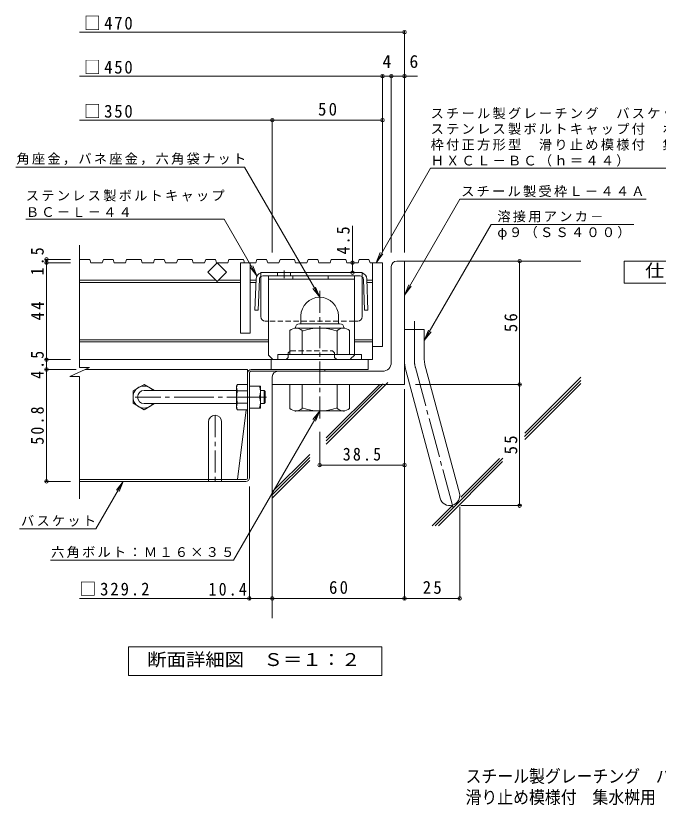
# Model space of a CAD drawing. Units: millimetres on the paper, enlarged 4 times, with parts at other scales. Extents: x -1070 to 1082, y -788 to 743.
# Drawn here: x -612 to -29, y -788 to -71 of the extents above; entities that cross this region are included whole.
import ezdxf
from ezdxf.enums import TextEntityAlignment as Align

# ---------------------------------------------------------------- set-up
doc = ezdxf.new("R2010")
doc.units = ezdxf.units.MM
doc.header["$LTSCALE"] = 4
doc.header["$PDMODE"] = 32
doc.header["$PDSIZE"] = 3.2
for name, pattern in [('CHAIN1', [8, 5, -1, 1, -1]), ('CHAIN2', [12, 9, -1, 1, -1]), ('DASHED1', [1.8, 1.2, -0.6])]:
    doc.linetypes.add(name, pattern=pattern)
for name, color, linetype, lineweight in [('D-1', 2, 'Continuous', 9), ('D-2', 3, 'Continuous', 9), ('D-4', 7, 'Continuous', 9), ('D-5', 7, 'Continuous', 9), ('D-6', 6, 'Continuous', 5), ('D-7', 2, 'Continuous', 9), ('D-8', 4, 'Continuous', 9), ('D-9', 2, 'Continuous', 9), ('D-B', 2, 'Continuous', 9)]:
    doc.layers.add(name, color=color, linetype=linetype, lineweight=lineweight)
doc.layers.add('F-0_F-0ﾚｲﾔ', color=2, linetype='Continuous')
doc.layers.add('F-F_F-Fﾚｲﾔ', color=2, linetype='Continuous')
doc.styles.add('ＭＳ ゴシック', font='')
doc.styles.get('ＭＳ ゴシック').set_extended_font_data('MS Gothic')

msp = doc.modelspace()

# ---------------------------------------------------------------- linework, layer by layer
at = {"layer": 'D-1'}
for p, q in [((-266.423, -293.785), (-259.423, -293.785)), ((-259.423, -405.785), (-259.423, -293.785)), ((-271.423, -385.785), (-271.423, -298.785)), ((-353.424, -343.586), (-353.424, -350.585)), ((-319.423, -343.566), (-319.423, -350.585)), ((-354.823, -350.585), (-318.023, -350.585)), ((-363.423, -378.585), (-363.423, -356.663)), ((-358.423, -354.185), (-358.423, -354.586)), ((-314.923, -354.586), (-357.923, -354.586)), ((-352.423, -378.585), (-352.423, -356.663)), ((-320.423, -378.585), (-320.423, -356.663)), ((-314.424, -354.185), (-314.424, -354.586)), ((-309.423, -378.585), (-309.423, -356.663)), ((-259.423, -355.785), (-241.423, -355.785)), ((-241.423, -383.416), (-241.423, -355.785)), ((-298.423, -378.585), (-374.423, -378.585)), ((-374.423, -383.185), (-374.423, -378.585)), ((-298.423, -383.185), (-298.423, -378.585)), ((-279.423, -393.785), (-374.423, -393.785)), ((-258.197, -392.733), (-227.012, -509.115)), ((-240.81, -388.075), (-209.626, -504.456)), ((-379.423, -398.785), (-379.423, -405.785)), ((-259.423, -405.785), (-379.423, -405.785)), ((-363.423, -405.786), (-363.423, -427.708)), ((-352.423, -405.786), (-352.423, -427.709)), ((-320.423, -405.786), (-320.423, -427.709)), ((-309.423, -405.786), (-309.423, -427.708)), ((-358.423, -430.186), (-358.423, -429.786)), ((-314.923, -429.786), (-357.923, -429.786)), ((-314.424, -430.186), (-314.424, -429.786))]:
    msp.add_line(p, q, dxfattribs=at)
at = {"layer": 'D-1', "linetype": 'CHAIN1'}
msp.add_line((-336.424, -436.797), (-336.424, -319.582), dxfattribs=at)
at = {"layer": 'D-1', "linetype": 'CHAIN2'}
for p, q in [((-250.423, -383.416), (-250.423, -348.176)), ((-249.503, -390.404), (-214.581, -520.737))]:
    msp.add_line(p, q, dxfattribs=at)
at = {"layer": 'D-1', "color": 3}
for p, q in [((-411.823, -411.185), (-495.823, -411.185)), ((-411.823, -423.185), (-495.823, -423.185))]:
    msp.add_line(p, q, dxfattribs=at)
at = {"layer": 'D-1', "color": 3, "linetype": 'CHAIN2'}
msp.add_line((-384.623, -417.185), (-503.823, -417.185), dxfattribs=at)
at = {"layer": 'D-1'}
for centre, radius, start, end in [((-266.423, -298.785), 5, 90, 180), ((-336.424, -343.586), 17, 90, 180), ((-336.403, -343.566), 16.98, 0, 90), ((-354.823, -354.185), 3.6, 90, 180), ((-318.023, -354.185), 3.6, 0, 90), ((-357.923, -362.906), 8.32, 48.6201, 131.38164), ((-336.424, -402.586), 48, 70.52881, 109.47119), ((-314.923, -362.906), 8.32, 48.61835, 131.37988), ((-279.423, -385.785), 8, 270, 0), ((-223.423, -383.416), 36, 180, 195), ((-223.423, -383.416), 18, 180, 195.00002), ((-374.423, -398.785), 5, 90, 180), ((-357.923, -421.466), 8.32, 228.61835, 311.37988), ((-336.424, -381.786), 48, 250.52881, 289.47119), ((-314.923, -421.466), 8.32, 228.6201, 311.38164), ((-218.319, -506.786), 9, 195.00014, 14.99991)]:
    msp.add_arc(centre, radius, start, end, dxfattribs=at)
at = {"layer": 'D-1', "linetype": 'CHAIN2'}
msp.add_arc((-223.423, -383.416), 27, 180, 194.99995, dxfattribs=at)
at = {"layer": 'D-1', "color": 3}
msp.add_arc((-495.823, -417.185), 6, 90, 270, dxfattribs=at)
at = {"layer": 'D-2'}
for p, q in [((-545.083, -292.185), (-554.491, -292.185)), ((-545.083, -292.185), (-544.06, -295.186)), ((-523.996, -292.185), (-522.974, -295.186)), ((-498.63, -292.185), (-497.607, -295.186)), ((-477.544, -292.185), (-476.521, -295.186)), ((-452.177, -292.185), (-451.154, -295.186)), ((-431.091, -292.185), (-430.068, -295.186)), ((-405.724, -292.185), (-404.701, -295.186)), ((-384.638, -292.185), (-383.615, -295.186)), ((-359.271, -292.185), (-358.249, -295.186)), ((-338.185, -292.185), (-337.162, -295.186)), ((-312.819, -292.185), (-311.796, -295.186)), ((-291.732, -292.185), (-290.71, -295.186)), ((-533.834, -295.186), (-544.06, -295.186)), ((-512.747, -295.186), (-522.974, -295.186)), ((-487.381, -295.186), (-497.607, -295.186)), ((-466.294, -295.186), (-476.521, -295.186)), ((-440.928, -295.186), (-451.154, -295.186)), ((-419.841, -295.186), (-430.068, -295.186)), ((-408.423, -295.186), (-408.423, -359.186)), ((-394.475, -295.186), (-408.423, -295.186)), ((-399.423, -295.186), (-399.423, -359.186)), ((-373.389, -295.186), (-383.615, -295.186)), ((-326.936, -295.186), (-337.162, -295.186)), ((-279.423, -295.186), (-290.71, -295.186)), ((-288.423, -295.186), (-288.423, -383.186)), ((-279.423, -295.186), (-279.423, -371.186)), ((-430.394, -311.186), (-554.491, -311.186)), ((-408.423, -313.186), (-554.491, -313.186)), ((-408.423, -311.186), (-428.453, -311.186)), ((-394.184, -311.186), (-399.423, -311.186)), ((-394.258, -313.186), (-399.423, -313.186)), ((-288.423, -311.186), (-293.663, -311.186)), ((-288.423, -313.186), (-293.588, -313.186)), ((-382.923, -365.186), (-554.491, -365.186)), ((-399.423, -359.186), (-408.423, -359.186)), ((-288.423, -365.186), (-304.923, -365.186)), ((-382.923, -367.186), (-554.491, -367.186)), ((-288.423, -367.186), (-304.923, -367.186)), ((-279.423, -371.186), (-288.423, -371.186)), ((-288.423, -383.186), (-554.491, -383.186)), ((-380.424, -392.186), (-380.424, -383.185)), ((-292.423, -392.186), (-292.423, -383.186)), ((-563.337, -398.626), (-545.498, -390.344)), ((-380.424, -392.186), (-292.423, -392.186)), ((-563.337, -398.626), (-554.49, -398.626)), ((-554.49, -509.785), (-554.49, -398.626))]:
    msp.add_line(p, q, dxfattribs=at)
for points in [[(-545.498, -390.344), (-554.49, -390.344), (-554.49, -279.185)], [(-523.996, -292.185), (-532.811, -292.185), (-533.834, -295.186)], [(-498.63, -292.185), (-511.725, -292.185), (-512.747, -295.186)], [(-477.544, -292.185), (-486.359, -292.185), (-487.381, -295.186)], [(-452.177, -292.185), (-465.272, -292.185), (-466.294, -295.186)], [(-431.091, -292.185), (-439.906, -292.185), (-440.928, -295.186)], [(-405.724, -292.185), (-418.819, -292.185), (-419.841, -295.186)], [(-384.638, -292.185), (-393.453, -292.185), (-394.475, -295.186)], [(-359.271, -292.185), (-372.366, -292.185), (-373.389, -295.186)], [(-338.185, -292.185), (-347, -292.185), (-348.023, -295.186), (-358.249, -295.186)], [(-312.819, -292.185), (-325.913, -292.185), (-326.936, -295.186)], [(-291.732, -292.185), (-300.548, -292.185), (-301.57, -295.186), (-311.796, -295.186)]]:
    msp.add_lwpolyline(points, dxfattribs=at)
msp.add_lwpolyline([(-429.423, -312.156), (-437.909, -303.671), (-429.423, -295.186), (-420.938, -303.671)], close=True, dxfattribs=at)
at = {"layer": 'D-4'}
for p, q in [((-554.49, -85.785), (-259.423, -85.785)), ((-259.423, -285.785), (-259.423, -84.585)), ((-554.49, -125.785), (-247.677, -125.785)), ((-279.423, -285.785), (-279.423, -124.586)), ((-271.423, -285.785), (-271.423, -124.586)), ((-379.423, -285.785), (-379.423, -164.585)), ((-554.49, -165.785), (-279.423, -165.785)), ((-306.683, -295.186), (-306.683, -261.686)), ((-585.577, -292.185), (-562.49, -292.185)), ((-584.377, -295.185), (-584.377, -292.185)), ((-154.912, -405.785), (-154.912, -293.785)), ((-585.577, -295.185), (-562.49, -295.185)), ((-584.377, -383.185), (-584.377, -295.185)), ((-306.683, -304.186), (-306.683, -295.186)), ((-585.577, -383.185), (-562.49, -383.185)), ((-584.377, -392.185), (-584.377, -383.185)), ((-585.577, -392.185), (-557.463, -392.185)), ((-584.377, -493.785), (-584.377, -392.185)), ((-249.423, -405.785), (-153.712, -405.785)), ((-154.912, -515.785), (-154.912, -405.785)), ((-259.423, -409.96), (-259.423, -601.288)), ((-336.423, -448.797), (-336.423, -480.257)), ((-336.423, -479.057), (-259.423, -479.057)), ((-585.577, -493.785), (-562.49, -493.785)), ((-400.223, -601.289), (-400.223, -498.585)), ((-208.318, -515.785), (-153.712, -515.785)), ((-209.319, -516.785), (-209.319, -601.288)), ((-400.223, -600.089), (-554.49, -600.089)), ((-379.423, -600.089), (-400.223, -600.089)), ((-379.423, -600.089), (-209.319, -600.089))]:
    msp.add_line(p, q, dxfattribs=at)
for p in [(-259.423, -85.785), (-279.423, -125.785), (-271.423, -125.785), (-259.423, -125.785), (-379.423, -165.785), (-279.423, -165.785), (-584.377, -292.185), (-584.377, -295.185), (-306.683, -295.186), (-154.912, -293.785), (-306.683, -304.186), (-584.377, -383.185), (-584.377, -392.185), (-154.912, -405.785), (-336.423, -479.057), (-259.423, -479.057), (-584.377, -493.785), (-154.912, -515.785), (-400.223, -600.089), (-379.423, -600.089), (-259.423, -600.089), (-209.319, -600.089)]:
    msp.add_point(p, dxfattribs=at)
at = {"layer": 'D-5'}
for p, q in [((-235.697, -209.45), (56.303, -209.45)), ((-209.228, -237.612), (-259.423, -324.554)), ((-209.228, -237.612), (-40.101, -237.612)), ((-603.171, -255.598), (-423.171, -255.598)), ((-423.171, -255.598), (-393.362, -307.228)), ((-180.605, -260.446), (-241.423, -365.786)), ((-180.605, -260.446), (-51.148, -260.446)), ((-285.197, -295.186), (-281.37, -285.947)), ((-393.362, -307.228), (-399.45, -299.294)), ((-393.362, -307.228), (-397.189, -297.989)), ((-259.423, -324.554), (-255.596, -315.315)), ((-336.403, -326.585), (-342.491, -318.652)), ((-336.403, -326.585), (-340.23, -317.346)), ((-259.423, -324.554), (-253.336, -316.62)), ((-241.423, -365.786), (-237.596, -356.547)), ((-241.423, -365.786), (-235.336, -357.852)), ((-336.423, -429.785), (-342.511, -437.719)), ((-514.771, -493.785), (-518.598, -503.024)), ((-608.849, -536.792), (-539.601, -536.792))]:
    msp.add_line(p, q, dxfattribs=at)
for points in [[(-612.303, -208.299), (-404.696, -208.299), (-336.403, -326.585)], [(-235.697, -209.45), (-285.197, -295.186), (-279.109, -287.252)], [(-580.871, -565.257), (-414.638, -565.257), (-336.423, -429.785), (-340.25, -439.024)], [(-539.601, -536.792), (-514.771, -493.785), (-520.859, -501.718)]]:
    msp.add_lwpolyline(points, dxfattribs=at)
at = {"layer": 'D-5', "color": 2}
for points in [[(-59.996, -313.786), (-59.996, -293.785), (30.004, -293.785), (30.004, -313.786)], [(-510, -670), (-510, -644), (-279.999, -644), (-279.999, -670)]]:
    msp.add_lwpolyline(points, close=True, dxfattribs=at)
at = {"layer": 'D-6'}
for p, q in [((-259.423, -293.785), (-99.423, -293.785)), ((-150.092, -449.876), (-99.423, -399.207)), ((-379.423, -405.785), (-379.423, -617.915)), ((-330.392, -459.88), (-274.626, -404.115)), ((-330.392, -457.051), (-278.646, -405.305)), ((-330.392, -454.224), (-281.905, -405.737)), ((-150.447, -453.058), (-99.423, -402.033)), ((-150.318, -455.758), (-99.423, -404.863)), ((-379.423, -503.255), (-345.409, -469.242)), ((-379.423, -506.083), (-345.409, -472.069)), ((-231.475, -534.085), (-170.055, -472.666)), ((-208.375, -508.159), (-173.285, -473.069)), ((-379.423, -508.911), (-345.409, -474.898)), ((-228.646, -534.085), (-170.408, -475.848)), ((-234.302, -534.085), (-215.572, -515.356))]:
    msp.add_line(p, q, dxfattribs=at)
at = {"layer": 'D-7'}
for p, q in [((-401.823, -392.185), (-549.463, -392.185)), ((-401.823, -490.852), (-401.823, -392.185)), ((-398.89, -393.785), (-331.816, -393.785)), ((-398.623, -392.185), (-331.816, -392.185)), ((-331.816, -392.185), (-331.816, -393.785)), ((-400.223, -490.585), (-400.223, -395.118)), ((-403.132, -428.685), (-411.048, -492.185)), ((-411.048, -492.185), (-554.49, -492.185)), ((-403.423, -493.785), (-554.49, -493.785)), ((-403.157, -492.185), (-411.048, -492.185))]:
    msp.add_line(p, q, dxfattribs=at)
for centre, radius, start, end in [((-398.623, -395.385), 3.2, 90, 180), ((-398.89, -395.118), 1.333, 90, 180), ((-403.423, -490.585), 3.2, 270, 0), ((-403.157, -490.852), 1.333, 270, 0)]:
    msp.add_arc(centre, radius, start, end, dxfattribs=at)
at = {"layer": 'D-8'}
for p, q in [((-382.923, -307.186), (-304.923, -307.186)), ((-382.923, -379.186), (-382.923, -307.186)), ((-360.697, -310.186), (-360.697, -307.186)), ((-328.697, -310.186), (-328.697, -307.186)), ((-304.923, -379.186), (-304.923, -307.186)), ((-382.923, -310.186), (-304.923, -310.186)), ((-382.923, -379.186), (-378.923, -383.186))]:
    msp.add_line(p, q, dxfattribs=at)
at = {"layer": 'D-8', "linetype": 'DASHED1'}
for p, q in [((-362.923, -375.186), (-324.923, -375.186)), ((-304.923, -379.186), (-308.923, -383.186)), ((-322.923, -381.186), (-320.923, -383.186)), ((-308.923, -383.186), (-320.923, -383.186))]:
    msp.add_line(p, q, dxfattribs=at)
at = {"layer": 'D-8', "color": 2}
for p, q in [((-400.223, -407.185), (-390.223, -407.185)), ((-390.223, -427.185), (-390.223, -407.185)), ((-400.223, -417.185), (-391.09, -417.185)), ((-400.223, -427.185), (-390.223, -427.185)), ((-437.423, -439.785), (-437.423, -493.785)), ((-425.423, -439.785), (-425.423, -493.785))]:
    msp.add_line(p, q, dxfattribs=at)
at = {"layer": 'D-8', "color": 3}
for p, q in [((-390.223, -411.185), (-386.823, -411.185)), ((-386.823, -411.185), (-385.823, -412.185)), ((-386.823, -423.185), (-386.823, -411.185)), ((-385.823, -422.185), (-385.823, -412.185)), ((-386.823, -423.185), (-385.823, -422.185)), ((-390.223, -423.185), (-386.823, -423.185))]:
    msp.add_line(p, q, dxfattribs=at)
at = {"layer": 'D-8', "color": 2, "linetype": 'CHAIN1'}
for p, q in [((-384.851, -417.185), (-390.974, -417.185)), ((-431.423, -433.785), (-431.423, -493.785))]:
    msp.add_line(p, q, dxfattribs=at)
at = {"layer": 'D-8', "linetype": 'DASHED1'}
for points in [[(-364.923, -381.186), (-364.923, -377.186), (-362.923, -375.186)], [(-322.923, -381.186), (-322.923, -377.186), (-324.923, -375.186)], [(-364.923, -381.186), (-366.923, -383.186), (-378.923, -383.186)]]:
    msp.add_lwpolyline(points, dxfattribs=at)
at = {"layer": 'D-8', "color": 2}
for centre, radius, start, end in [((-405.09, -412.185), 14.866, 340.34633, 19.65366), ((-405.09, -422.185), 14.866, 340.34633, 19.65366), ((-431.423, -439.785), 6, 0, 180)]:
    msp.add_arc(centre, radius, start, end, dxfattribs=at)
at = {"layer": 'D-9'}
for p, q in [((-297.923, -304.186), (-389.923, -304.186)), ((-389.923, -344.186), (-389.923, -307.771)), ((-299.688, -307.186), (-388.142, -307.186)), ((-374.81, -304.186), (-374.81, -307.186)), ((-362.81, -304.186), (-362.81, -307.186)), ((-297.923, -344.186), (-297.923, -307.771)), ((-394.138, -309.962), (-395.188, -338.186)), ((-391.14, -310.074), (-392.189, -338.266)), ((-296.706, -310.074), (-295.657, -338.266)), ((-293.708, -309.962), (-292.658, -338.186)), ((-392.189, -338.266), (-395.188, -338.186)), ((-295.657, -338.266), (-292.658, -338.186)), ((-382.923, -348.186), (-385.923, -348.186)), ((-301.923, -348.186), (-304.923, -348.186))]:
    msp.add_line(p, q, dxfattribs=at)
at = {"layer": 'D-9', "linetype": 'DASHED1'}
for p, q in [((-389.923, -307.771), (-389.923, -304.186)), ((-297.923, -307.771), (-297.923, -304.186)), ((-304.923, -348.186), (-382.923, -348.186))]:
    msp.add_line(p, q, dxfattribs=at)
at = {"layer": 'D-9', "linetype": 'CHAIN1'}
msp.add_line((-368.81, -302.206), (-368.81, -309.165), dxfattribs=at)
at = {"layer": 'D-9'}
for centre, radius, start, end in [((-388.142, -310.186), 6, 107.26667, 177.86924), ((-388.142, -310.186), 3, 126.41565, 177.86924), ((-388.142, -310.186), 3, 90, 126.41565), ((-299.704, -310.186), 3, 53.58435, 90), ((-299.704, -310.186), 6, 2.13076, 72.73333), ((-299.704, -310.186), 3, 2.13076, 53.58435), ((-385.923, -344.186), 4, 180, 270), ((-301.923, -344.186), 4, 270, 0)]:
    msp.add_arc(centre, radius, start, end, dxfattribs=at)
at = {"layer": 'D-B'}
for p, q in [((-495.823, -405.685), (-505.823, -411.458)), ((-495.823, -405.685), (-486.297, -411.185)), ((-411.823, -407.185), (-410.957, -405.685)), ((-411.823, -427.185), (-411.823, -407.185)), ((-401.823, -405.685), (-410.957, -405.685)), ((-505.823, -411.458), (-505.823, -422.912)), ((-410.957, -411.458), (-401.823, -411.458)), ((-495.823, -428.685), (-505.823, -422.912)), ((-410.957, -422.912), (-401.823, -422.912)), ((-495.823, -428.685), (-486.297, -423.185)), ((-411.823, -427.185), (-410.957, -428.685)), ((-401.823, -428.685), (-410.957, -428.685))]:
    msp.add_line(p, q, dxfattribs=at)
for centre, radius, start, end in [((-495.823, -417.185), 10, 36.87019, 323.12981), ((-406.354, -408.505), 5.47, 180.2103, 212.68507), ((-405.259, -408.975), 6.579, 149.99998, 176.07924), ((-392.458, -417.185), 19.365, 162.79973, 197.20026), ((-406.354, -425.865), 5.47, 147.31491, 179.78969), ((-405.259, -425.395), 6.579, 183.92075, 210)]:
    msp.add_arc(centre, radius, start, end, dxfattribs=at)

# ---------------------------------------------------------------- texts
at = {"layer": 'D-4', "color": 2, "style": 'ＭＳ ゴシック'}
for s, p in [('4', (-279.423, -121.785)), ('6', (-254.924, -121.785))]:
    msp.add_text(s, height=11.73, dxfattribs=at).set_placement(p, align=Align.BOTTOM_LEFT)
at = {"layer": 'D-4', "color": 2, "char_height": 11.73, "attachment_point": 7, "style": 'ＭＳ ゴシック'}
for s, insert in [('\\T1.21;\\W0.95;□470', (-550.49, -83.764)), ('\\T1.21;\\W0.95;□450', (-550.49, -123.766)), ('\\T1.27;\\W0.95;50', (-337.923, -161.785)), ('\\T1.21;\\W0.95;□350', (-550.49, -163.785)), ('\\T1.28;\\W0.9;38.5', (-315.423, -475.057)), ('\\T1.23;\\W0.95;□329.2', (-554.49, -597.689)), ('\\T1.28;\\W0.9;10.4', (-437.323, -597.689)), ('\\T1.27;\\W0.95;60', (-327.923, -596.088)), ('\\T1.27;\\W0.95;25', (-242.871, -596.088))]:
    msp.add_mtext(s, dxfattribs=dict(at, insert=insert))
at = {"layer": 'D-4', "color": 2, "char_height": 11.73, "attachment_point": 7, "rotation": 90, "style": 'ＭＳ ゴシック'}
for s, insert in [('\\T1.27;\\W0.9;4.5', (-309.083, -287.686)), ('\\T1.27;\\W0.9;1.5', (-586.777, -306.685)), ('\\T1.27;\\W0.95;44', (-586.777, -347.685)), ('\\T1.27;\\W0.95;56', (-156.912, -358.285)), ('\\T1.27;\\W0.9;4.5', (-586.777, -400.685)), ('\\T1.28;\\W0.9;50.8', (-586.777, -460.485)), ('\\T1.27;\\W0.95;55', (-156.912, -469.285))]:
    msp.add_mtext(s, dxfattribs=dict(at, insert=insert))
at = {"layer": 'D-5', "color": 2, "style": 'ＭＳ ゴシック', "width": 1.1}
for s, p in [('仕\u3000様', (-40.996, -311.785)), ('断面詳細図\u3000Ｓ＝１：２', (-493, -665))]:
    msp.add_text(s, height=11.73, dxfattribs=at).set_placement(p, align=Align.BOTTOM_LEFT)
at = {"layer": 'D-5', "char_height": 8.798, "attachment_point": 7, "style": 'ＭＳ ゴシック'}
for s, insert in [('\\T1.17;スチール製グレーチング\u3000バスケット付', (-235.697, -164.924)), ('\\T1.17;ステンレス製ボルトキャップ付\u3000ボルト固定式', (-235.697, -179.156)), ('\\T1.17;枠付正方形型\u3000滑り止め模様付\u3000集水桝用', (-235.697, -193.387)), ('\\T1.17;角座金，バネ座金，六角袋ナット', (-611.69, -206.435)), ('\\T1.17;ＨＸＣＬ－ＢＣ（ｈ＝４４）', (-235.697, -208.042)), ('\\T1.17;ステンレス製ボルトキャップ', (-603.171, -239.735)), ('\\T1.17;スチール製受枠Ｌ－４４Ａ', (-207.981, -235.709)), ('\\T1.17;ＢＣ－Ｌ－４４', (-603.171, -253.735)), ('\\T1.17;溶接用アンカ－', (-175.148, -258.583)), ('\\T1.17;φ９（ＳＳ４００）', (-175.148, -274.31)), ('\\T1.17;バスケット', (-607.601, -534.889)), ('\\T1.17;六角ボルト：Ｍ１６×３５', (-580.266, -563.394))]:
    msp.add_mtext(s, dxfattribs=dict(at, insert=insert))
at = {"layer": 'F-0_F-0ﾚｲﾔ', "style": 'ＭＳ ゴシック', "width": 0.9}
msp.add_text('滑り止め模様付\u3000集水桝用\u3000ＨＸＣＬ－ＢＣ\u3000３３４４Ａ－ａ－Ｋ＋ＤＫ－３５０－Ｚ', height=11.73, dxfattribs=at).set_placement((-203.979, -790.039), align=Align.BOTTOM_LEFT)
at = {"layer": 'F-F_F-Fﾚｲﾔ', "style": 'ＭＳ ゴシック', "width": 0.9}
msp.add_text('スチール製グレーチング\u3000バスケット付\u3000ステンレス製ボルトキャップ付\u3000ボルト固定式\u3000枠付正方形型', height=11.73, dxfattribs=at).set_placement((-203.979, -770.922), align=Align.BOTTOM_LEFT)

doc.saveas('drawing.dxf')
